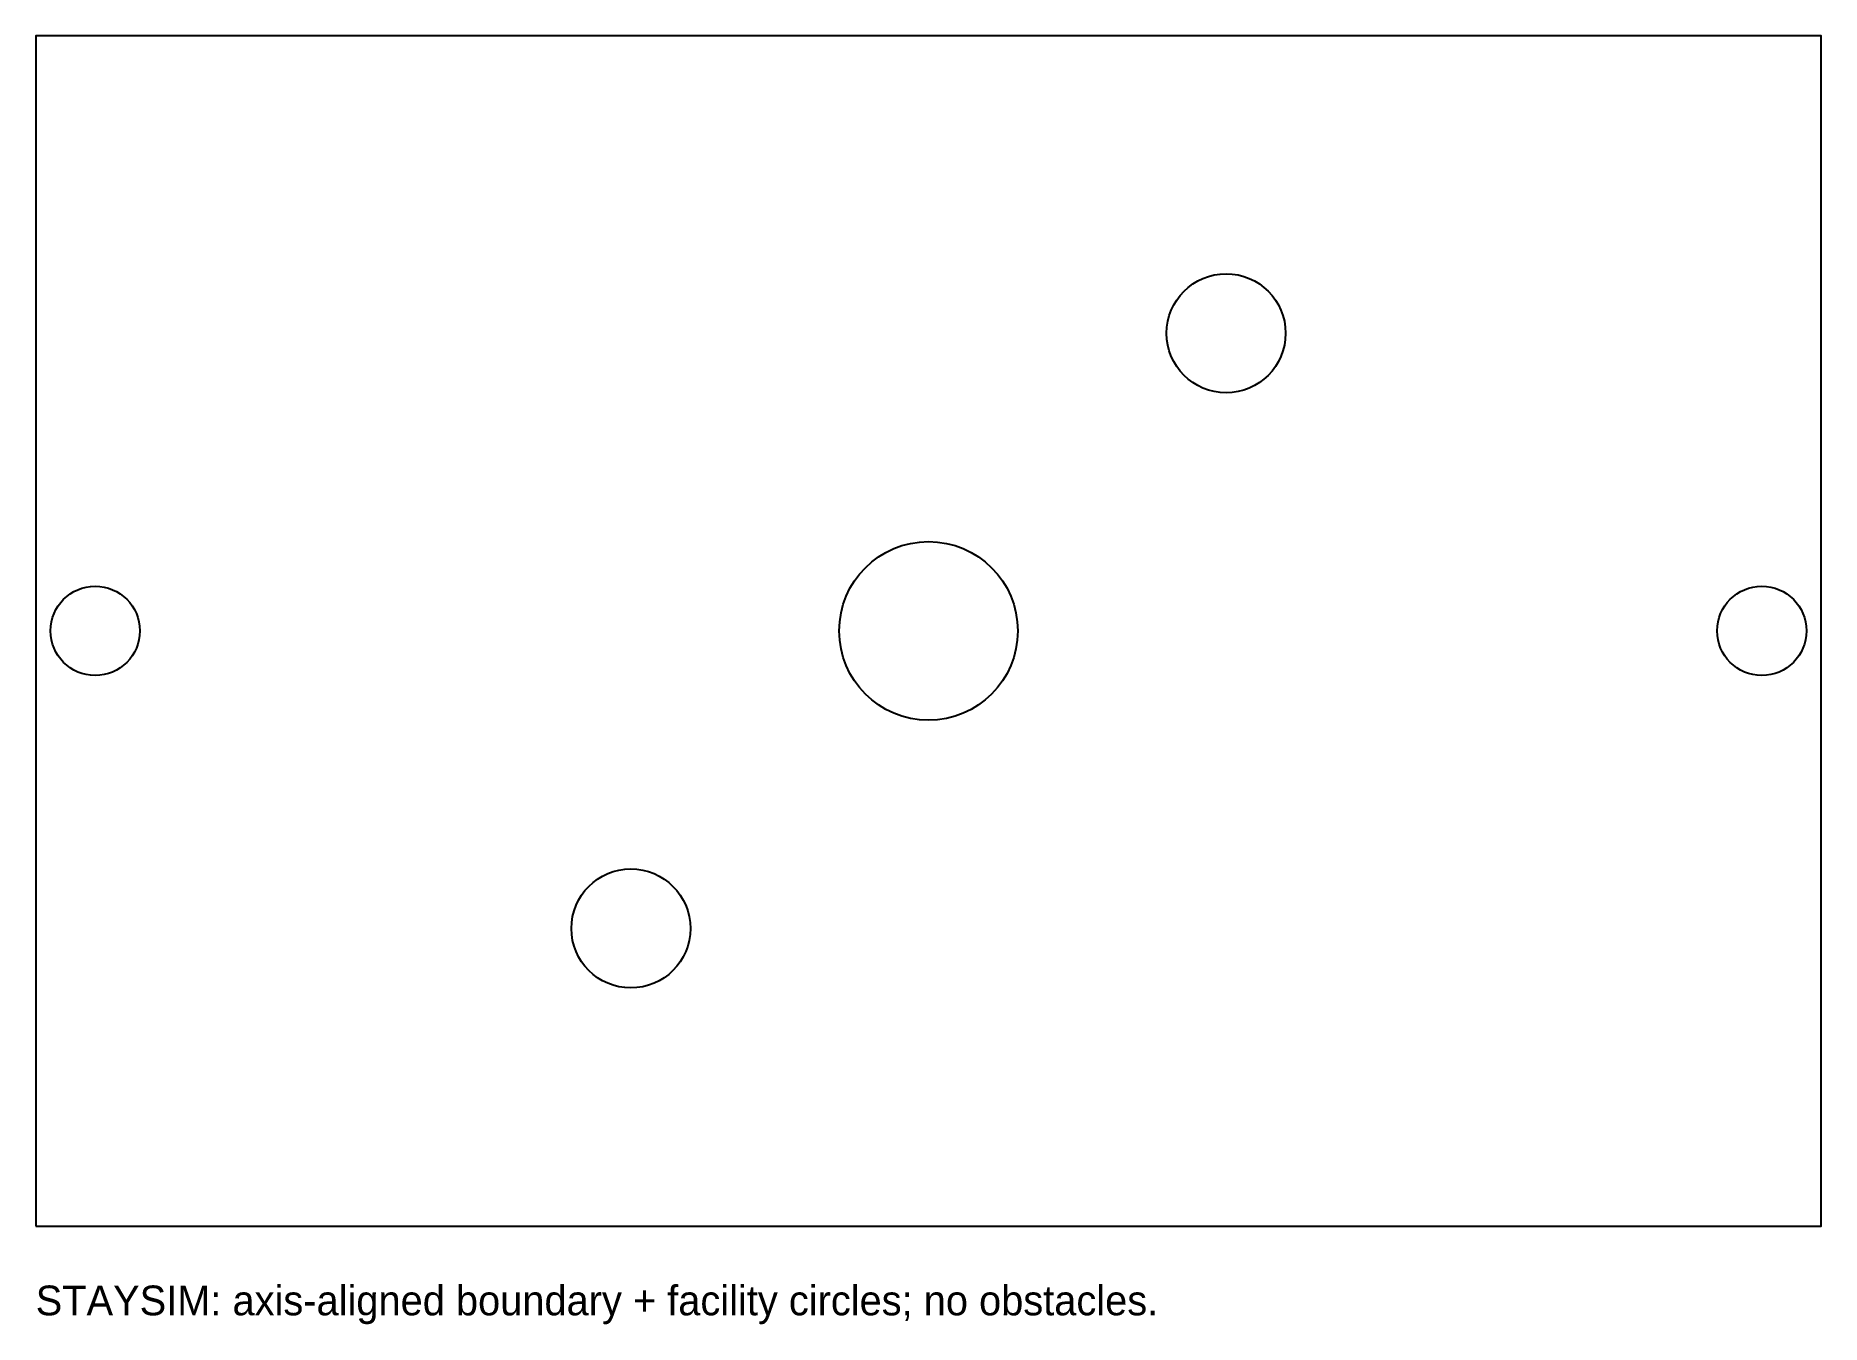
# Model space of a CAD drawing. Header units: metres. Extents: x 0 to 60, y -3.3 to 40.
import ezdxf

# ---------------------------------------------------------------- set-up
doc = ezdxf.new("R2010")
doc.units = ezdxf.units.M
for name, color, linetype in [('STAYSIM_BENCH', 7, 'Continuous'), ('STAYSIM_BOUNDARY', 7, 'Continuous'), ('STAYSIM_CHESS_TABLE', 7, 'Continuous'), ('STAYSIM_ENTRANCE', 7, 'Continuous'), ('STAYSIM_NOTE', 7, 'Continuous'), ('STAYSIM_TREE', 7, 'Continuous')]:
    doc.layers.add(name, color=color, linetype=linetype)

msp = doc.modelspace()

# ---------------------------------------------------------------- linework, layer by layer
at = {"layer": 'STAYSIM_BENCH'}
msp.add_circle((20, 10), 2, dxfattribs=at)
at = {"layer": 'STAYSIM_BOUNDARY'}
msp.add_lwpolyline([(0, 0), (60, 0), (60, 40), (0, 40)], close=True, dxfattribs=at)
at = {"layer": 'STAYSIM_CHESS_TABLE'}
msp.add_circle((40, 30), 2, dxfattribs=at)
at = {"layer": 'STAYSIM_ENTRANCE'}
for centre in [(2, 20), (58, 20)]:
    msp.add_circle(centre, 1.5, dxfattribs=at)
at = {"layer": 'STAYSIM_TREE'}
msp.add_circle((30, 20), 3, dxfattribs=at)

# ---------------------------------------------------------------- texts
at = {"layer": 'STAYSIM_NOTE'}
msp.add_text('STAYSIM: axis-aligned boundary + facility circles; no obstacles.', height=1, dxfattribs=at).set_placement((0, -3))

doc.saveas('drawing.dxf')
